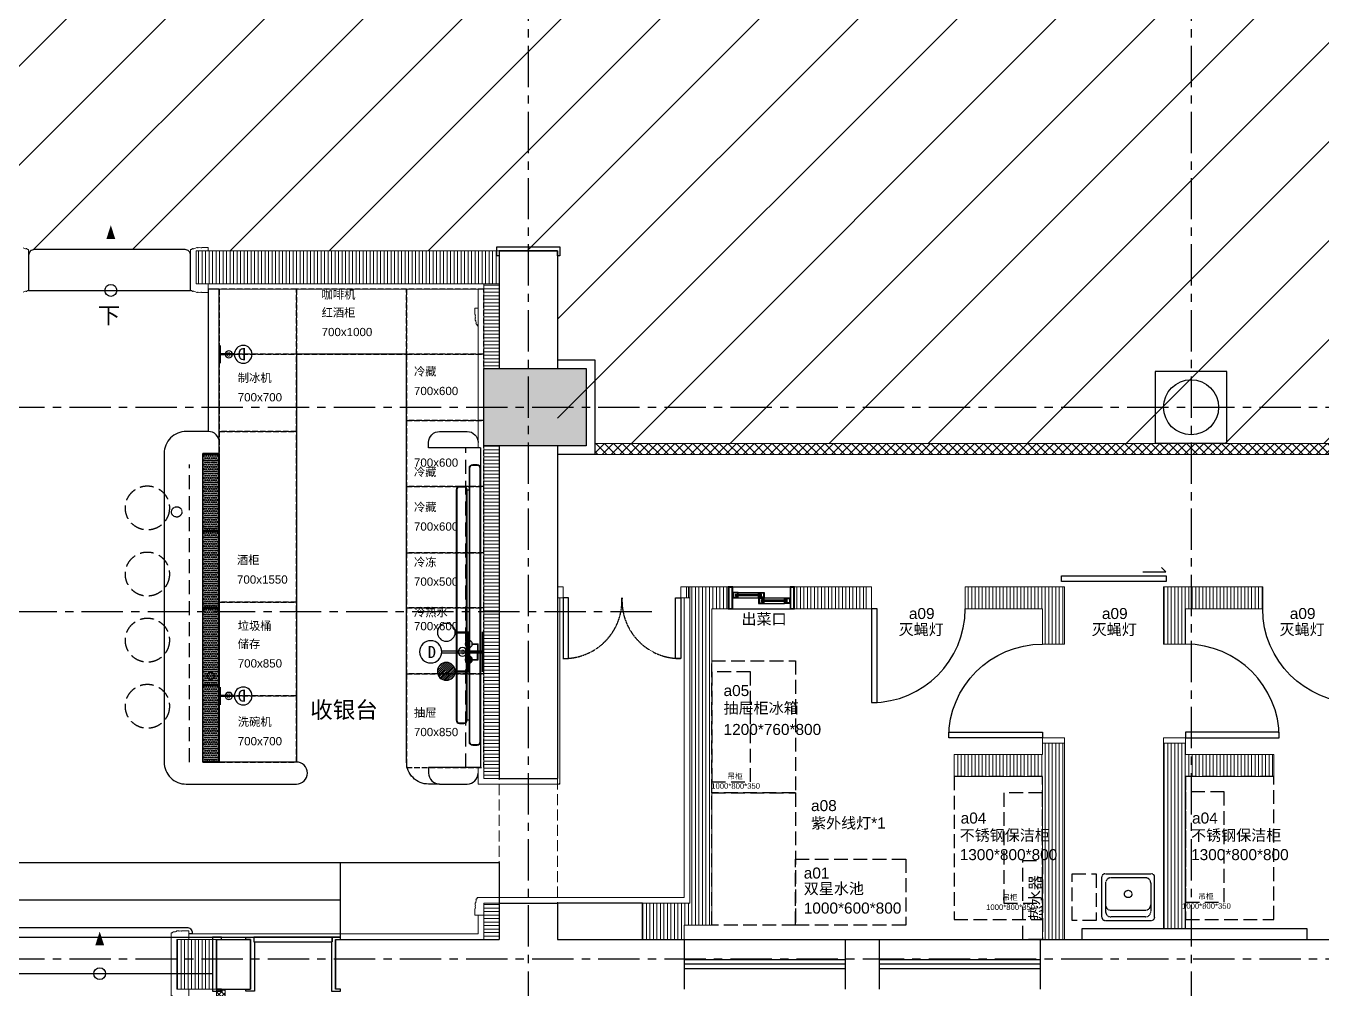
# Model space of a CAD drawing. Header units: millimetres. Extents: x -6033 to 120673, y -4970 to 90533.
# Drawn here: x 61806 to 73569, y 65940 to 74680 of the extents above; entities that cross this region are included whole.
import ezdxf
from ezdxf.enums import TextEntityAlignment as Align

# ---------------------------------------------------------------- set-up
doc = ezdxf.new("R2010")
doc.units = ezdxf.units.MM
for name, pattern in [('I-AR$0$CENTER', [2, 1.25, -0.25, 0.25, -0.25]), ('I-PLAN$0$ACAD_ISO02W100', [15, 12, -3]), ('I-PLAN$0$CENTER', [2, 1.25, -0.25, 0.25, -0.25]), ('I-PLAN$0$DASH', [0.35, 0.25, -0.1]), ('I-PLAN$0$DASHED', [19.05, 12.7, -6.35]), ('I-PLAN$0$HIDDEN2', [0.1875, 0.125, -0.0625]), ('I-PLAN$0$I-PLAN$0$DASH', [0.35, 0.25, -0.1])]:
    doc.linetypes.add(name, pattern=pattern)
for name, color, linetype in [('0 @ 30', 7, 'Continuous'), ('0 @ 75', 7, 'Continuous'), ('I-AR$0$1-窗', 2, 'Continuous'), ('I-AR$0$A-LOL061W1', 252, 'Continuous'), ('I-AR$0$D-BASE-INTWALL', 1, 'Continuous'), ('I-AR$0$D-BASE-WALL', 4, 'Continuous'), ('I-AR$0$I-stairs', 2, 'Continuous'), ('I-AR$0$I—平面—装饰面层线', 4, 'Continuous'), ('I-AR$0$I—平面—装饰面层线a', 4, 'Continuous'), ('I-PLAN$0$0-建-楼梯', 1, 'Continuous'), ('I-PLAN$0$A-stairs', 2, 'Continuous'), ('I-PLAN$0$FURN', 1, 'Continuous'), ('I-PLAN$0$I-GRID', 252, 'I-PLAN$0$CENTER'), ('I-PLAN$0$I-PL-DOOR', 2, 'Continuous'), ('I-PLAN$0$I-PL-FURN', 1, 'I-PLAN$0$DASH'), ('I-PLAN$0$I-PL-IDS-MILL', 40, 'Continuous'), ('I-PLAN$0$I-PL-LIGHT', 1, 'I-PLAN$0$HIDDEN2'), ('I-PLAN$0$I-PLAN$0$I-PL-FURN', 1, 'I-PLAN$0$I-PLAN$0$DASH'), ('I-PLAN$0$ID-TEXT-HEADING-3', 3, 'Continuous'), ('I-PLAN$0$I—平面—门', 1, 'Continuous'), ('I-PLAN$0$L-ELEV-MARK', 253, 'Continuous'), ('JEM-给排水点', 1, 'Continuous')]:
    doc.layers.add(name, color=color, linetype=linetype)
for name, color, linetype, lineweight in [('I-AR$0$GZET_COL_GRID_1-200_轴线', 8, 'I-AR$0$CENTER', 25), ('I-AR$0$I-SCOPE', 252, 'Continuous', 35), ('I-PLAN$0$_ACM-A-WALL-HACH', 251, 'Continuous', 9), ('I-PLAN$0$I-PL-WALL-FHINISH', 73, 'Continuous', 13), ('I-PLAN$0$I-WALL', 6, 'Continuous', 13)]:
    doc.layers.add(name, color=color, linetype=linetype, lineweight=lineweight)
doc.styles.add('I-PLAN$0$Arial', font='ARIALUNI.ttf')
doc.styles.add('I-PLAN$0$I-PLAN$0$Arial', font='ARIALUNI.ttf')
doc.styles.add('深化在线', font='SimSun.ttf')

# ---------------------------------------------------------------- blocks, each defined once
blk = doc.blocks.new('I-AR$0$chuanghu1')
for p, q in [((0, 3230), (450, 3230)), ((0, 1770), (450, 1770)), ((0, 1460), (450, 1460)), ((0, 0), (450, 0))]:
    blk.add_line(p, q)
at = {"layer": 'I-AR$0$1-窗'}
for p, q in [((185, 3230), (185, 1770)), ((225, 3230), (225, 1770)), ((265, 3230), (265, 1770)), ((185, 1460), (185, 0)), ((225, 1460), (225, 0)), ((265, 1460), (265, 0))]:
    blk.add_line(p, q, dxfattribs=at)
blk = doc.blocks.new('I-AR$0$海龙_1211170131')
at = {"layer": 'I-AR$0$GZET_COL_GRID_1-200_轴线', "ltscale": 300}
for p, q in [((66140, 86275), (66140, 59995)), ((72155, 86275), (72155, 63715)), ((-2225, 70995), (116415, 70995)), ((-2225, 65990), (116415, 65990))]:
    blk.add_line(p, q, dxfattribs=at)
blk = doc.blocks.new('*U523')
for points in [[(-1125, 470), (-1170, 470), (-1170, 490), (-1095, 490), (-1095, 450), (-1090, 450), (-1090, 0), (-1170, 0), (-1170, 20), (-1125, 20), (-1125, 470)], [(-355, 470), (-310, 470), (-310, 490), (-385, 490), (-385, 450), (-390, 450), (-390, 0), (-310, 0), (-310, 20), (-355, 20), (-355, 470)]]:
    blk.add_lwpolyline(points)
at = {"color": 1}
blk.add_lwpolyline([(-1095, 450), (-385, 450), (-385, 490), (-1095, 490)], close=True, dxfattribs=at)
blk = doc.blocks.new('I-AR')
at = {"layer": 'I-AR$0$A-LOL061W1'}
blk.add_hatch(color=256, dxfattribs=at).paths.add_polyline_path([(66630, 70870), (66890, 70870), (66890, 71570), (66630, 71570), (66100, 71570), (65960, 71570), (65960, 70870), (66100, 70870)])
at = {"layer": 'I-AR$0$I-SCOPE'}
h = blk.add_hatch(dxfattribs=at)
h.set_pattern_fill('ANSI31', color=256, scale=200)
h.paths.add_polyline_path([(63300, 72640), (66630, 72640), (66630, 70889), (90600, 70890), (90600, 66390), (96650, 66390), (96650, 24876), (18340, 24876), (18340, 66390), (48090, 66390), (48090, 72640), (51400, 72640), (51400, 72650), (52870, 72650), (52870, 72640), (55240, 72640), (55240, 72790), (59460, 72790), (59460, 72640), (61830, 72640), (61830, 72650), (63300, 72650)], flags=16)
h.paths.add_polyline_path([(7330, 0), (7330, -1770), (11180, -1770), (11180, 0), (18450, 0), (18450, 2900), (27550, 2900), (27550, 18090), (37037, 18090), (37037, 17350), (96200, 17350), (96200, 18120), (114640, 18120), (114640, 84500), (0, 84500), (0, 0)])
at = {"layer": 'I-AR$0$D-BASE-INTWALL'}
blk.add_lwpolyline([(66630, 71650), (66970, 71650), (66970, 70790), (66630, 70790)], dxfattribs=at)
blk.add_lwpolyline([(72055, 70895), (72705, 70895), (72705, 71545), (72055, 71545)], close=True, dxfattribs=at)
at = {"layer": 'I-AR$0$D-BASE-WALL'}
for p, q in [((66100, 72640), (66100, 71570)), ((66100, 72640), (66630, 72640)), ((66630, 72640), (66630, 71570)), ((66100, 71570), (66630, 71570)), ((66100, 70870), (66100, 67850)), ((66630, 70870), (66100, 70870)), ((66630, 70870), (66630, 67850)), ((66100, 67850), (66630, 67850)), ((66100, 66720), (66630, 66720)), ((66100, 66720), (66100, 66390)), ((67400, 66720), (66630, 66720)), ((66630, 66720), (66630, 66390)), ((67400, 66390), (67400, 66720)), ((63535, 66390), (63845, 66390)), ((63535, 66390), (63535, 65940)), ((63845, 66390), (63845, 65940)), ((64615, 66390), (66100, 66390)), ((64615, 66390), (64615, 65940)), ((66630, 66390), (96120, 66390)), ((63535, 65940), (63845, 65940))]:
    blk.add_line(p, q, dxfattribs=at)
for points in [[(66100, 70870), (65960, 70870), (65960, 71570), (66100, 71570)], [(66630, 71570), (66890, 71570), (66890, 70870), (66630, 70870)], [(71390, 66390), (71390, 66490), (73430, 66490), (73430, 66390)]]:
    blk.add_lwpolyline(points, dxfattribs=at)
blk.add_circle((72380, 71220), 250, dxfattribs=at)
at = {"layer": 'I-AR$0$I-stairs'}
for p, q in [((48630, 67090), (66100, 67090)), ((64660, 66390), (64660, 67090)), ((61525, 66750), (64660, 66750)), ((61525, 66410), (64660, 66410)), ((61642, 66080), (63500, 66080))]:
    blk.add_line(p, q, dxfattribs=at)
blk.add_lwpolyline([(66100, 67090), (66100, 66720)], dxfattribs=at)
at = {"layer": 'I-AR$0$I—平面—装饰面层线'}
blk.add_lwpolyline([(63535, 66390), (63580, 66390), (63580, 66410), (63500, 66410), (63500, 65920), (63580, 65920), (63580, 65940), (63535, 65940), (63535, 66390)], dxfattribs=at)
at = {"layer": 'I-AR$0$I—平面—装饰面层线a'}
blk.add_lwpolyline([(66100, 72640), (66100, 72595), (66080, 72595), (66080, 72675), (66650, 72675), (66650, 72595), (66630, 72595), (66630, 72640), (66100, 72640)], dxfattribs=at)
at = {"layer": 'I-AR$0$D-BASE-WALL', "rotation": 270}
blk.add_blockref('I-AR$0$chuanghu1', (67780, 66390), dxfattribs=at)
at = {"layer": 'I-AR$0$GZET_COL_GRID_1-200_轴线'}
blk.add_blockref('I-AR$0$海龙_1211170131', (225, 225), dxfattribs=at)
at = {"layer": 'I-AR$0$I—平面—装饰面层线a'}
blk.add_blockref('*U523', (64970, 65920), dxfattribs=at)
blk = doc.blocks.new('*U705')
at = {"layer": 'I-PLAN$0$I-PL-WALL-FHINISH'}
for points in [[(0, 50), (0, -30), (57, -30, -0.37825), (62, -27, 0.623496), (67, -25, 0.284819), (90, -25, 0.636149), (98, -27, 0.282378), (110, -27, -0.186128), (138, -18, 0.824383), (144, -17), (146, -17, -0.262247), (150, -14), (150, -10), (160, -10), (160, 560), (150, 560), (150, 564, -0.262247), (146, 567), (144, 567, 0.824383), (138, 568, -0.186128), (110, 577, 0.282378), (98, 577, 0.636149), (90, 575, 0.284819), (67, 575, 0.623496), (62, 577, -0.37825), (57, 580), (0, 580), (0, 500)], [(1790, 50), (1790, -30), (1732, -30, 0.37825), (1728, -27, -0.623496), (1723, -25, -0.284819), (1699, -25, -0.636149), (1692, -27, -0.282378), (1680, -27, 0.186128), (1651, -18, -0.824383), (1645, -17), (1643, -17, 0.262247), (1640, -14), (1640, -10), (1630, -10), (1630, 560), (1640, 560), (1640, 564, 0.262247), (1643, 567), (1645, 567, -0.824383), (1651, 568, 0.186128), (1680, 577, -0.282378), (1692, 577, -0.636149), (1699, 575, -0.284819), (1723, 575, -0.623496), (1728, 577, 0.37825), (1732, 580), (1790, 580), (1790, 500)]]:
    blk.add_lwpolyline(points, format="xyb", dxfattribs=at)
blk = doc.blocks.new('I-PLAN$0$A$C3849a8ba')
at = {"layer": 'I-PLAN$0$I-PL-WALL-FHINISH'}
blk.add_lwpolyline([(0, -200), (50, -200), (50, 0), (0, 0)], close=True, dxfattribs=at)
at = {"layer": 'I-PLAN$0$I—平面—门'}
blk.add_lwpolyline([(50, -1050), (100, -1050), (100, -200), (50, -200)], close=True, dxfattribs=at)
at = {"layer": 'I-PLAN$0$L-ELEV-MARK'}
blk.add_arc((50, -200), 850, 270, 0, dxfattribs=at)
blk = doc.blocks.new('I-PLAN$0$K_68')
at = {"color": 8}
for centre in [(-10, -5), (-10, -25), (-10, -45), (-10, -65), (-10, -85), (-10, -105), (10, -15), (10, -35), (10, -55), (10, -75), (10, -95), (10, -115), (-10, -125)]:
    blk.add_circle(centre, 5, dxfattribs=at)
blk = doc.blocks.new('I-PLAN$0$K_69')
for p in [(-320, 0), (-280, 0), (-240, 0), (-200, 0), (-160, 0), (-120, 0), (-80, 0), (-40, 0), (0, 0), (40, 0), (80, 0), (120, 0), (160, 0), (200, 0), (240, 0), (280, 0), (320, 0)]:
    blk.add_blockref('I-PLAN$0$K_68', p)
blk = doc.blocks.new('I-PLAN$0$dadasdada')
for p, q in [((1764414, -122782), (1764834, -122782)), ((1764384, -123174), (1764384, -122812)), ((1764419, -122865), (1764419, -123124)), ((1764781, -122817), (1764467, -122817)), ((1764829, -122865), (1764829, -123124)), ((1764864, -123174), (1764864, -122812)), ((1764467, -123111), (1764781, -123111)), ((1764414, -123204), (1764834, -123204)), ((1764781, -123171), (1764467, -123171))]:
    blk.add_line(p, q)
blk.add_circle((1764624, -122964), 33.5)
for centre, radius, start, end in [((1764414, -122811), 29.6, 89.3986, 180.5986), ((1764835, -122811), 29.6, 359.3986, 90.5986), ((1764467, -122865), 47.9, 90.1986, 179.7986), ((1764781, -122865), 47.9, 0.1986, 89.7986), ((1764467, -123063), 47.9, 180.1986, 269.7986), ((1764467, -123124), 47.9, 180.1986, 269.7986), ((1764781, -123063), 47.9, 270.1986, 359.7986), ((1764781, -123124), 47.9, 270.1986, 359.7986), ((1764414, -123174), 29.6, 179.3986, 270.5986), ((1764835, -123174), 29.6, 269.3986, 0.5986)]:
    blk.add_arc(centre, radius, start, end)
blk = doc.blocks.new('I-PLAN$0$K_0106232141')
at = {"layer": 'I-PLAN$0$I-PL-FURN', "linetype": 'ByBlock', "ltscale": 62}
h = blk.add_hatch(dxfattribs=at)
h.set_pattern_fill('玻璃截面', color=8, scale=10)
h.set_pattern_definition([(135.545657, (-1830, -77.47619), (-539.999994128, 530.00000522), [7.07139, -1477.92019]), (45, (-1840, -77.476), (20, 10), [7.00372, -21.28055]), (135.545657, (-1840, -77.47619), (-539.999994128, 530.00000522), [7.07139, -1477.92019]), (45, (-1850, -77.476), (20, 10), [7.00372, -21.28055])])
h.paths.add_polyline_path([(-224, -80), (-11, -80), (-10, -79), (-10, -71), (-11, -70), (-224, -70), (-225, -71), (-225, -79)])
h = blk.add_hatch(dxfattribs=at)
h.set_pattern_fill('玻璃截面', color=8, scale=10)
h.set_pattern_definition([(135.545657, (-1595, -127.47619), (-539.999994128, 530.00000522), [7.07139, -1477.92019]), (45, (-1605, -127.476), (20, 10), [7.00372, -21.28055]), (135.545657, (-1605, -127.47619), (-539.999994128, 530.00000522), [7.07139, -1477.92019]), (45, (-1615, -127.476), (20, 10), [7.00372, -21.28055])])
h.paths.add_polyline_path([(11, -130), (224, -130), (225, -129), (225, -121), (224, -120), (11, -120), (10, -121), (10, -129)])
at = {"layer": 'I-PLAN$0$I-PL-FURN', "color": 8, "linetype": 'ByBlock', "ltscale": 62}
for p, q in [((-260, 0), (260, 0)), ((-225, -80), (-230, -70)), ((-230, -80), (-225, -70)), ((-225, -71), (-10, -71)), ((-225, -79), (-10, -79)), ((-210, -50), (-25, -50)), ((-210, -100), (-25, -100)), ((-5, -80), (-10, -70)), ((-10, -80), (-5, -70)), ((25, -100), (210, -100)), ((-260, -200), (260, -200)), ((10, -130), (5, -120)), ((5, -130), (10, -120)), ((10, -121), (225, -121)), ((10, -129), (225, -129)), ((25, -150), (210, -150)), ((230, -130), (225, -120)), ((225, -130), (230, -120))]:
    blk.add_line(p, q, dxfattribs=at)
for points in [[(-300, -200), (-260, -200), (-260, 0), (-300, 0)], [(-295, -195), (-265, -195), (-265, -5), (-295, -5)], [(-260, -100), (-210, -100), (-210, -80), (-230, -80), (-230, -70), (-210, -70), (-210, -50), (-260, -50)], [(-255, -95), (-215, -95), (-215, -85), (-235, -85), (-235, -65), (-215, -65), (-215, -55), (-255, -55)], [(-230, -80), (-225, -80), (-225, -70), (-230, -70)], [(-224, -80), (-11, -80), (-10, -79), (-10, -71), (-11, -70), (-224, -70), (-225, -71), (-225, -79)], [(25, -100), (-25, -100), (-25, -80), (-5, -80), (-5, -70), (-25, -70), (-25, -50), (25, -50)], [(-25, -150), (25, -150), (25, -130), (5, -130), (5, -120), (25, -120), (25, -100), (-25, -100)], [(20, -95), (-20, -95), (-20, -85), (0, -85), (0, -65), (-20, -65), (-20, -55), (20, -55)], [(-20, -145), (20, -145), (20, -135), (0, -135), (0, -115), (20, -115), (20, -105), (-20, -105)], [(-5, -80), (-10, -80), (-10, -70), (-5, -70)], [(260, -150), (210, -150), (210, -130), (230, -130), (230, -120), (210, -120), (210, -100), (260, -100)], [(255, -145), (215, -145), (215, -135), (235, -135), (235, -115), (215, -115), (215, -105), (255, -105)], [(260, -200), (300, -200), (300, 0), (260, 0)], [(265, -195), (295, -195), (295, -5), (265, -5)], [(5, -130), (10, -130), (10, -120), (5, -120)], [(11, -130), (224, -130), (225, -129), (225, -121), (224, -120), (11, -120), (10, -121), (10, -129)], [(230, -130), (225, -130), (225, -120), (230, -120)]]:
    blk.add_lwpolyline(points, close=True, dxfattribs=at)
blk = doc.blocks.new('I-PLAN')
at = {"layer": 'I-PLAN$0$_ACM-A-WALL-HACH'}
h = blk.add_hatch(dxfattribs=at)
h.set_pattern_fill('ANSI31', color=256, scale=10, angle=45)
h.paths.add_polyline_path([(66100, 72340), (63350, 72340), (63350, 72640), (66100, 72640)])
h = blk.add_hatch(dxfattribs=at)
h.set_pattern_fill('ANSI31', color=256, scale=10, angle=135)
h.paths.add_polyline_path([(65960, 71570), (66100, 71570), (66100, 72340), (65960, 72340)])
h = blk.add_hatch(dxfattribs=at)
h.set_pattern_fill('ANSI31', color=256, scale=10, angle=135)
h.paths.add_polyline_path([(65960, 70870), (66100, 70870), (66100, 67850), (65960, 67850)])
h = blk.add_hatch(dxfattribs=at)
h.set_pattern_fill('多孔材料', color=256, scale=20, pattern_type=2)
h.set_pattern_definition([(45, (136296.48, -6509.47), (-40.00004, 40.00004), []), (135, (136296.48, -6509.47), (-40.00004, -40.00004), [])])
h.paths.add_polyline_path([(85280, 70890), (85280, 70790), (66970, 70790), (66970, 70890)])
h = blk.add_hatch(dxfattribs=at)
h.set_pattern_fill('ANSI31', color=256, scale=10, angle=45)
h.paths.add_polyline_path([(88260, 70790), (88260, 70890), (88030, 70890), (88030, 70790), (88230, 70790)], flags=17)
h.paths.add_polyline_path([(79672, 69390), (78155, 69390), (78155, 68990), (77955, 68990), (77955, 69590), (79672, 69590)], flags=17)
h.paths.add_polyline_path([(80272, 69390), (80272, 69590), (80780, 69590), (80780, 68990), (80580, 68990), (80580, 69390)], flags=17)
h.paths.add_polyline_path([(74580, 69590), (73930, 69590), (73930, 69390), (74580, 69390)])
h.paths.add_polyline_path([(68780, 69590), (69430, 69590), (69430, 69390), (68780, 69390)])
h.paths.add_polyline_path([(87280, 66490), (87480, 66490), (87480, 66390), (87280, 66390)])
h.paths.add_polyline_path([(82180, 68990), (82180, 69390), (84230, 69390), (84230, 66490), (84430, 66490), (84430, 69390), (85280, 69390), (85280, 69590), (81980, 69590), (81980, 68990)])
h.paths.add_polyline_path([(87480, 67390), (87480, 69390), (88280, 69390), (88280, 69590), (88080, 69590), (86480, 69590), (86480, 69390), (87280, 69390), (87280, 67390)], flags=17)
h.paths.add_polyline_path([(72130, 68170), (72130, 66490), (72330, 66490), (72330, 67870), (73130, 67870), (73130, 68070), (72330, 68070), (72330, 68170)])
h.paths.add_polyline_path([(71230, 68170), (71230, 66390), (71030, 66390), (71030, 67870), (70230, 67870), (70230, 68070), (71030, 68070), (71030, 68170)])
h.paths.add_polyline_path([(72130, 69070), (72330, 69070), (72330, 69390), (73030, 69390), (73030, 69590), (72130, 69590)])
h.paths.add_polyline_path([(71230, 69070), (71030, 69070), (71030, 69390), (70330, 69390), (70330, 69590), (71230, 69590)])
h.paths.add_polyline_path([(67800, 69490), (67830, 69490), (67830, 69590), (67800, 69590)], flags=17)
h.paths.add_polyline_path([(76755, 69590), (75180, 69590), (75180, 69390), (75330, 69390), (75330, 66390), (75530, 66390), (75530, 69390), (76555, 69390), (76555, 68990), (76755, 68990)])
h.paths.add_polyline_path([(68180, 69590), (68180, 69390), (68030, 69390), (68030, 66520), (67780, 66520), (67780, 66390), (67400, 66390), (67400, 66720), (67830, 66720), (67830, 69590)])
edge = h.paths.add_edge_path()
edge.add_line((89860, 70890), (88860, 70890))
edge.add_line((75530, 66520), (84230, 66520))
edge.add_line((75530, 66720), (84230, 66720))
h = blk.add_hatch(dxfattribs=at)
h.set_pattern_fill('ANSI31', color=256, scale=10, angle=135)
h.set_pattern_definition([(180, (0, -1460), (-4e-15, -31.75), [])])
h.paths.add_polyline_path([(65960, 66720), (66100, 66720), (66100, 66390), (65960, 66390)])
h = blk.add_hatch(dxfattribs=at)
h.set_pattern_fill('ANSI31', color=256, scale=10, angle=45)
h.paths.add_polyline_path([(63535, 66390), (63175, 66390), (63175, 65940), (63535, 65940)])
h = blk.add_hatch(dxfattribs=at)
h.set_pattern_fill('ANSI37', color=256, scale=10)
h.paths.add_polyline_path([(63615, 63340), (63535, 63340), (63535, 65940), (63615, 65940)])
at = {"layer": 'I-PLAN$0$0-建-楼梯'}
for points in [[(62576, 72280, 0, 0, 0), (62576, 72872, 0, 80, 0), (62576, 72747, 0, 0, 0)], [(62475, 66080, 0, 0, 0), (62475, 66462, 0, 80, 0), (62475, 66337, 0, 0, 0)]]:
    blk.add_lwpolyline(points, format="xyseb", dxfattribs=at)
at = {"layer": 'I-PLAN$0$A-stairs'}
for points in [[(63300, 72280), (63300, 72600, 0.414214), (63250, 72650), (61880, 72650, 0.414214), (61830, 72600), (61830, 72280)], [(61496, 66440), (61466, 66440), (61466, 66450, -0.414214), (61516, 66500), (63265, 66500, -0.414214), (63315, 66450), (63315, 66440), (63285, 66440)]]:
    blk.add_lwpolyline(points, format="xyb", dxfattribs=at)
for points in [[(61830, 72280), (63300, 72280)], [(61656, 66080), (63125, 66080)]]:
    blk.add_lwpolyline(points, dxfattribs=at)
at = {"layer": 'I-PLAN$0$I-GRID', "ltscale": 300}
blk.add_lwpolyline([(47311, 69365), (67519, 69365)], dxfattribs=at)
at = {"layer": 'I-PLAN$0$I-PL-DOOR'}
blk.add_lwpolyline([(71942, 69725), (72151, 69725), (72111, 69765)], dxfattribs=at)
blk.add_lwpolyline([(71205, 69690), (72155, 69690), (72155, 69640), (71205, 69640)], close=True, dxfattribs=at)
at = {"layer": 'I-PLAN$0$I-PL-FURN', "ltscale": 500}
for points in [[(68030, 67720), (68030, 68920), (68790, 68920), (68790, 67720)], [(68030, 67820), (68380, 67820), (68380, 68820), (68030, 68820)], [(71030, 67870), (70230, 67870), (70230, 66570), (71030, 66570)], [(73130, 67870), (72330, 67870), (72330, 66570), (73130, 66570)], [(68030, 66520), (68030, 67720), (68790, 67720), (68790, 66520)], [(70680, 66720), (71030, 66720), (71030, 67720), (70680, 67720)], [(72330, 66730), (72680, 66730), (72680, 67730), (72330, 67730)], [(69790, 67120), (69790, 66520), (68790, 66520), (68790, 67120)], [(71300, 66985), (71520, 66985), (71520, 66563), (71300, 66563)]]:
    blk.add_lwpolyline(points, close=True, dxfattribs=at)
for centre in [(62908, 70306), (62908, 69706), (62908, 69106), (62908, 68506)]:
    blk.add_circle(centre, 200, dxfattribs=at)
at = {"layer": 'I-PLAN$0$I-PL-IDS-MILL'}
for points in [[(63560, 70900), (63560, 72290), (63460, 72290), (63460, 71000)], [(65930, 70850), (65930, 67950)]]:
    blk.add_lwpolyline(points, dxfattribs=at)
at = {"layer": 'I-PLAN$0$I-PL-IDS-MILL', "color": 8, "linetype": 'I-PLAN$0$DASH', "ltscale": 200}
for points in [[(63560, 71700), (64260, 71700), (64260, 72290), (63560, 72290)], [(64260, 71700), (65260, 71700), (65260, 72290), (64260, 72290)], [(65260, 71700), (65960, 71700), (65960, 72290), (65260, 72290)], [(63560, 71000), (64260, 71000), (64260, 71700), (63560, 71700)], [(65260, 71100), (65960, 71100), (65960, 71700), (65260, 71700)], [(65260, 70500), (65960, 70500), (65960, 71100), (65260, 71100)], [(63560, 69450), (64260, 69450), (64260, 71000), (63560, 71000)], [(65260, 69900), (65960, 69900), (65960, 70500), (65260, 70500)], [(65260, 69400), (65960, 69400), (65960, 69900), (65260, 69900)], [(63560, 68600), (64260, 68600), (64260, 69450), (63560, 69450)], [(65260, 68800), (65960, 68800), (65960, 69400), (65260, 69400)], [(65960, 67950), (65960, 68800), (65260, 68800), (65260, 67950)], [(63560, 68000), (64260, 68000), (64260, 68600), (63560, 68600)]]:
    blk.add_lwpolyline(points, close=True, dxfattribs=at)
at = {"layer": 'I-PLAN$0$I-PL-IDS-MILL'}
for points in [[(65560, 67800), (65460, 67800, -0.414214), (65260, 68000), (65260, 71700), (64260, 71700), (64260, 68000), (63410, 68000), (63410, 70800), (63560, 70800), (63560, 70900, 0.414214), (63460, 71000), (63260, 71000, 0.414214), (63060, 70800), (63060, 68000, 0.414214), (63260, 67800), (63560, 67800), (64260, 67800, 1), (64260, 68000)], [(65930, 70850), (65460, 70850), (65460, 70900, -0.414214), (65560, 71000), (65810, 71000, -0.414213), (65910, 70900)], [(65930, 67950), (65930, 67950), (65460, 67950), (65460, 67900, 0.414214), (65560, 67800), (65810, 67800, 0.414213), (65910, 67900)]]:
    blk.add_lwpolyline(points, format="xyb", dxfattribs=at)
for points in [[(63555, 68000), (63555, 70800), (63410, 70800), (63410, 68000)], [(63415, 70101), (63415, 70795), (63550, 70795), (63550, 70101)], [(63560, 70800), (63560, 68000), (63555, 68000), (63555, 70800)], [(65810, 68380), (65810, 70470), (65830, 70470), (65830, 68380)], [(63550, 70096), (63550, 69402), (63415, 69402), (63415, 70096)], [(63415, 68704), (63415, 69397), (63550, 69397), (63550, 68704)], [(63550, 68699), (63550, 68005), (63415, 68005), (63415, 68699)]]:
    blk.add_lwpolyline(points, close=True, dxfattribs=at)
for points in [[(65830, 68180), (65830, 70670, -0.414214), (65860, 70700), (65900, 70700, -0.414214), (65930, 70670), (65930, 68180, -0.414214), (65900, 68150), (65860, 68150, -0.414214)], [(65835, 68180), (65835, 70670, -0.414214), (65860, 70695), (65900, 70695, -0.414214), (65925, 70670), (65925, 68180, -0.414214), (65900, 68155), (65860, 68155, -0.414214)], [(65710, 70470), (65710, 68380, 0.414214), (65740, 68350), (65780, 68350, 0.414214), (65810, 68380), (65810, 70470, 0.414214), (65780, 70500), (65740, 70500, 0.414214)], [(65715, 70470), (65715, 68380, 0.414214), (65740, 68355), (65780, 68355, 0.414214), (65805, 68380), (65805, 70470, 0.414214), (65780, 70495), (65740, 70495, 0.414214)]]:
    blk.add_lwpolyline(points, format="xyb", close=True, dxfattribs=at)
at = {"layer": 'I-PLAN$0$I-PL-LIGHT', "linetype": 'I-PLAN$0$DASHED', "ltscale": 10}
for p, q in [((65799, 67950), (65799, 70850)), ((63291, 68000), (63291, 70700))]:
    blk.add_line(p, q, dxfattribs=at)
at = {"layer": 'I-PLAN$0$I-PL-LIGHT'}
blk.add_circle((63174, 70270), 47.1, dxfattribs=at)
at = {"layer": 'I-PLAN$0$I-PL-WALL-FHINISH'}
blk.add_line((65910, 72290), (63460, 72290), dxfattribs=at)
for points in [[(61780, 72263, -0.186128), (61809, 72272, 0.824383), (61815, 72273), (61817, 72273, -0.262247), (61820, 72276), (61820, 72280), (61830, 72280), (61830, 72650), (61820, 72650), (61820, 72654, -0.262247), (61817, 72657), (61815, 72657, 0.824383), (61809, 72658, -0.186128), (61780, 72667, 0.282378)], [(63460, 72340), (63460, 72260), (63403, 72260, 0.37825), (63398, 72263, -0.623496), (63393, 72265, -0.284819), (63370, 72265, -0.636149), (63362, 72263, -0.282378), (63350, 72263, 0.186128), (63322, 72272, -0.824383), (63316, 72273), (63314, 72273, 0.262247), (63310, 72276), (63310, 72280), (63300, 72280), (63300, 72650), (63310, 72650), (63310, 72654, 0.262247), (63314, 72657), (63316, 72657, -0.824383), (63322, 72658, 0.186128), (63350, 72667, -0.282378), (63362, 72667, -0.636149), (63370, 72665, -0.284819), (63393, 72665, -0.623496), (63398, 72667, 0.37825), (63403, 72670), (63460, 72670), (63460, 72640)], [(65910, 72120), (65880, 72120), (65880, 72063, -0.37825), (65883, 72058, 0.623496), (65885, 72053, 0.284819), (65885, 72030, 0.636149), (65883, 72022, 0.282378), (65883, 72010, -0.186128), (65892, 71982, 0.824383), (65893, 71976), (65893, 71974, -0.262247), (65896, 71970), (65900, 71970), (65900, 71960), (65910, 71960)], [(67780, 69490), (67780, 66770), (65900, 66770), (65900, 66760), (65896, 66760, -0.262247), (65893, 66756), (65893, 66754, 0.824383), (65892, 66748, -0.186128), (65883, 66720, 0.282378), (65883, 66708, 0.636149), (65885, 66700, 0.284819), (65885, 66677, 0.623496), (65883, 66672, -0.37825), (65880, 66667), (65880, 66610), (65960, 66610)]]:
    blk.add_lwpolyline(points, format="xyb", dxfattribs=at)
for points in [[(65910, 72290), (65910, 70850), (65930, 70850), (65930, 67950), (65910, 67950), (65910, 67800)], [(67800, 69590), (67830, 69590)], [(66650, 69490), (66650, 67800), (65910, 67800)], [(63285, 66440), (65910, 66440), (65910, 66610)]]:
    blk.add_lwpolyline(points, dxfattribs=at)
for points in [[(66630, 69590), (66680, 69590), (66680, 69490), (66630, 69490)], [(67800, 69590), (67750, 69590), (67750, 69490), (67800, 69490)], [(66645, 67800), (66650, 67800), (66650, 67805), (66645, 67805)]]:
    blk.add_lwpolyline(points, close=True, dxfattribs=at)
at = {"layer": 'I-PLAN$0$I-PLAN$0$I-PL-FURN', "ltscale": 500}
blk.add_lwpolyline([(70852, 67108), (71030, 67108), (71030, 66390), (70852, 66390)], close=True, dxfattribs=at)
at = {"layer": 'I-PLAN$0$I-WALL'}
for points in [[(66100, 72340), (63350, 72340), (63350, 72640), (66100, 72640)], [(65960, 71570), (66100, 71570), (66100, 72340), (65960, 72340)], [(65960, 70870), (66100, 70870), (66100, 67850), (65960, 67850)], [(67800, 69490), (67830, 69490), (67830, 69590), (67800, 69590)], [(68780, 69590), (69430, 69590), (69430, 69390), (68780, 69390)], [(65960, 66720), (66100, 66720), (66100, 66390), (65960, 66390)], [(63535, 66390), (63175, 66390), (63175, 65940), (63535, 65940)], [(63615, 63340), (63535, 63340), (63535, 65940), (63615, 65940)]]:
    blk.add_lwpolyline(points, close=True, dxfattribs=at)
for points in [[(85280, 70890), (85280, 70790), (66970, 70790), (66970, 70890), (85280, 70890)], [(67780, 66520), (67780, 66390), (67400, 66390), (67400, 66720), (67830, 66720), (67830, 69590), (68180, 69590)], [(68180, 69590), (68180, 69390)], [(71230, 69070), (71030, 69070), (71030, 69390), (70330, 69390), (70330, 69590), (71230, 69590), (71230, 69070)], [(72130, 69070), (72330, 69070), (72330, 69390), (73030, 69390), (73030, 69590), (72130, 69590), (72130, 69070)], [(68180, 69390), (68030, 69390), (68030, 66520), (67780, 66520)], [(71230, 68170), (71230, 66390), (71030, 66390), (71030, 67870), (70230, 67870), (70230, 68070), (71030, 68070), (71030, 68170), (71230, 68170)], [(72130, 68170), (72130, 66490), (72330, 66490), (72330, 67870), (73130, 67870), (73130, 68070), (72330, 68070), (72330, 68170), (72130, 68170)]]:
    blk.add_lwpolyline(points, dxfattribs=at)
at = {"layer": 'I-PLAN$0$I-WALL', "color": 8, "linetype": 'I-PLAN$0$DASH', "ltscale": 400}
blk.add_lwpolyline([(66100, 67850), (66630, 67850), (66630, 66720), (66100, 66720)], close=True, dxfattribs=at)
at = {"layer": 'I-PLAN$0$I—平面—门'}
for points in [[(66680, 68940), (66730, 68940), (66730, 69490), (66680, 69490)], [(67750, 68940), (67700, 68940), (67700, 69490), (67750, 69490)]]:
    blk.add_lwpolyline(points, close=True, dxfattribs=at)
at = {"layer": 'I-PLAN$0$I—平面—门', "color": 252, "linetype": 'I-PLAN$0$DASH', "ltscale": 5}
for centre, start, end in [((66690, 69465), 268.8804, 2.7037), ((67740, 69465), 177.2963, 271.1196)]:
    blk.add_arc(centre, 525, start, end, dxfattribs=at)
at = {"layer": 'I-PLAN$0$L-ELEV-MARK'}
for centre in [(62576, 72280), (62475, 66080)]:
    blk.add_circle(centre, 53.9, dxfattribs=at)
blk.add_blockref('I-PLAN$0$A$C3849a8ba', (69430, 69590))
at = {"xscale": -1}
blk.add_blockref('I-PLAN$0$A$C3849a8ba', (73930, 69590), dxfattribs=at)
at = {"xscale": -1, "rotation": 270}
blk.add_blockref('I-PLAN$0$A$C3849a8ba', (71230, 68170), dxfattribs=at)
at = {"rotation": 90}
blk.add_blockref('I-PLAN$0$A$C3849a8ba', (72130, 68170), dxfattribs=at)
at = {"layer": 'I-PLAN$0$I-PL-FURN', "linetype": 'ByBlock'}
blk.add_blockref('I-PLAN$0$K_0106232141', (68480, 69590), dxfattribs=at)
at = {"layer": 'I-PLAN$0$I-PL-FURN', "ltscale": 500}
blk.add_blockref('I-PLAN$0$dadasdada', (-1692815, 189767), dxfattribs=at)
at = {"layer": 'I-PLAN$0$I-PL-IDS-MILL', "rotation": 270}
for p in [(63547, 70448), (63547, 69749), (63547, 69051), (63547, 68352)]:
    blk.add_blockref('I-PLAN$0$K_69', p, dxfattribs=at)
at = {"layer": 'I-PLAN$0$I-PL-WALL-FHINISH', "xscale": -1}
blk.add_blockref('*U705', (63285, 65890), dxfattribs=at)
at = {"layer": 'I-PLAN$0$FURN', "linetype": 'I-PLAN$0$ACAD_ISO02W100', "char_height": 75, "attachment_point": 1, "style": 'I-PLAN$0$Arial'}
for s, insert in [('{\\fArial Unicode MS|b0|i0|c134|p34;咖啡机}', (64489, 72279)), ('{\\fArial Unicode MS|b0|i0|c134|p34;红酒柜}', (64489, 72116)), ('{\\fArial Unicode MS|b0|i0|c134|p34;700x1000}', (64489, 71940)), ('{\\fArial Unicode MS|b0|i0|c134|p34;制冰机}', (63728, 71524)), ('{\\fArial Unicode MS|b0|i0|c134|p34;冷藏}', (65327, 71582)), ('{\\fArial Unicode MS|b0|i0|c134|p34;700x600}', (65327, 71405)), ('{\\fArial Unicode MS|b0|i0|c134|p34;700x700}', (63728, 71348)), ('{\\fArial Unicode MS|b0|i0|c134|p34;700x600}', (65327, 70755)), ('{\\fArial Unicode MS|b0|i0|c134|p34;冷藏}', (65327, 70670)), ('{\\fArial Unicode MS|b0|i0|c134|p34;冷藏}', (65327, 70351)), ('{\\fArial Unicode MS|b0|i0|c134|p34;700x600}', (65327, 70175)), ('{\\fArial Unicode MS|b0|i0|c134|p34;酒柜}', (63721, 69871)), ('{\\fArial Unicode MS|b0|i0|c134|p34;冷冻}', (65327, 69851)), ('{\\fArial Unicode MS|b0|i0|c134|p34;700x1550}', (63721, 69694)), ('{\\fArial Unicode MS|b0|i0|c134|p34;700x500}', (65327, 69675)), ('{\\fArial Unicode MS|b0|i0|c134|p34;冷热水}', (65327, 69396)), ('{\\fArial Unicode MS|b0|i0|c134|p34;垃圾桶}', (63728, 69273)), ('{\\fArial Unicode MS|b0|i0|c134|p34;700x600}', (65327, 69271)), ('{\\fArial Unicode MS|b0|i0|c134|p34;储存}', (63728, 69109)), ('{\\fArial Unicode MS|b0|i0|c134|p34;700x850}', (63728, 68933)), ('{\\fArial Unicode MS|b0|i0|c134|p34;抽屉}', (65327, 68486)), ('{\\fArial Unicode MS|b0|i0|c134|p34;洗碗机}', (63728, 68403)), ('{\\fArial Unicode MS|b0|i0|c134|p34;700x700}', (63728, 68227)), ('700x850', (65327, 68310))]:
    blk.add_mtext_dynamic_manual_height_columns(s, width=151170.17, gutter_width=500, heights=[110], dxfattribs=dict(at, insert=insert))
at = {"layer": 'I-PLAN$0$I-PL-FURN', "linetype": 'I-PLAN$0$ACAD_ISO02W100', "attachment_point": 1, "style": 'I-PLAN$0$Arial'}
for s, insert, char_height, width in [('{\\fArial Unicode MS|b0|i0|c134|p34;出菜口}', (68300, 69348), 100, 151170.17), ('{\\fArial Unicode MS|b0|i0|c134|p34;a09\\P}', (69819, 69398), 100, 302840.33), ('{\\fArial Unicode MS|b0|i0|c134|p34;a09\\P}', (71571, 69398), 100, 302840.33), ('{\\fArial Unicode MS|b0|i0|c134|p34;a09\\P}', (73276, 69398), 100, 302840.33), ('灭蝇灯', (69726, 69253), 100, 151170.17), ('灭蝇灯', (71478, 69253), 100, 151170.17), ('灭蝇灯', (73183, 69253), 100, 151170.17), ('a05', (68137, 68699), 100, 151170.17), ('抽屉柜冰箱', (68137, 68540), 100, 151170.17), ('1200*760*800', (68137, 68346), 100, 151170.17), ('吊柜', (68171, 67897), 50, 75585.08), ('1000*800*350', (68025, 67808), 50, 75585.08), ('a08', (68931, 67655), 100, 151170.17), ('a04', (70289, 67542), 100, 151170.17), ('a04', (72389, 67542), 100, 151170.17), ('紫外线灯*1', (68931, 67497), 100, 151170.17), ('不锈钢保洁柜', (70280, 67386), 100, 151170.17), ('不锈钢保洁柜', (72380, 67386), 100, 151170.17), ('1300*800*800', (70280, 67210), 100, 151170.17), ('1300*800*800', (72380, 67210), 100, 151170.17), ('{\\fArial Unicode MS|b0|i0|c134|p34;a01\\P}', (68865, 67043), 100, 302840.33), ('双星水池', (68865, 66902), 100, 151170.17), ('1000*600*800', (68865, 66725), 100, 151170.17), ('1000*800*350', (70520, 66708), 50, 75585.08), ('吊柜', (70666, 66797), 50, 75585.08), ('1000*800*350', (72298, 66719), 50, 75585.08), ('吊柜', (72444, 66807), 50, 75585.08)]:
    blk.add_mtext(s, dxfattribs=dict(at, insert=insert, char_height=char_height, width=width))
at = {"layer": 'I-PLAN$0$I-PLAN$0$I-PL-FURN', "ltscale": 500, "insert": (70915, 66564), "char_height": 100, "attachment_point": 1, "rotation": 90, "style": 'I-PLAN$0$I-PLAN$0$Arial'}
blk.add_mtext_dynamic_manual_height_columns('热水器', width=151170.17, gutter_width=500, heights=[110], dxfattribs=at)
at = {"layer": 'I-PLAN$0$ID-TEXT-HEADING-3', "style": 'I-PLAN$0$Arial'}
blk.add_text('下', height=150, dxfattribs=at).set_placement((62457, 71978))
at = {"layer": 'I-PLAN$0$ID-TEXT-HEADING-3', "insert": (64386, 68549), "char_height": 150, "attachment_point": 1, "style": 'I-PLAN$0$Arial'}
blk.add_mtext_dynamic_manual_height_columns('{\\fArial Unicode MS|b0|i0|c134|p34;收银台}', width=151170.17, gutter_width=500, heights=[110], dxfattribs=at)
blk = doc.blocks.new('王沧冷给水及排水')
for p, q in [((-50, 1.9), (-3.7, 1.9)), ((-3.7, -29.6), (-3.7, 29.6)), ((0, -29.6), (0, 29.6)), ((-50, -1.9), (-3.7, -1.9))]:
    blk.add_line(p, q)
blk.add_circle((-79.6, 0), 29.6)
at = {"style": '深化在线'}
blk.add_text('D', height=40, dxfattribs=at).set_placement((-75, 0.6), align=Align.MIDDLE_CENTER)
blk = doc.blocks.new('*U731')
at = {"layer": '0 @ 30', "color": 2, "xscale": 1.093750000000004, "yscale": 1.093750000000004, "zscale": 1.093750000000004, "rotation": 179.999999999915}
blk.add_blockref('王沧冷给水及排水', (0, 0), dxfattribs=at)
at = {"layer": '0 @ 75', "color": 2, "xscale": 2.734375000000009, "yscale": 2.734375000000009, "zscale": 2.734375000000009, "rotation": 179.999999999915}
blk.add_blockref('王沧冷给水及排水', (0, 0), dxfattribs=at)
blk = doc.blocks.new('*U287')
blk.add_blockref('*U731', (0, 0))
blk = doc.blocks.new('*X279')
at = {"color": 0}
for p, q in [((4067.729, 2633.575), (4067.817, 2633.663)), ((4067.729, 2633.593), (4067.799, 2633.663)), ((4067.732, 2633.56), (4067.832, 2633.66)), ((4067.736, 2633.617), (4067.775, 2633.656)), ((4067.737, 2633.548), (4067.844, 2633.655)), ((4067.744, 2633.537), (4067.855, 2633.648)), ((4067.752, 2633.527), (4067.865, 2633.64)), ((4067.761, 2633.519), (4067.873, 2633.631)), ((4067.772, 2633.512), (4067.88, 2633.62)), ((4067.785, 2633.507), (4067.885, 2633.607)), ((4067.8, 2633.504), (4067.888, 2633.593)), ((4067.817, 2633.504), (4067.888, 2633.575)), ((4067.842, 2633.511), (4067.881, 2633.55))]:
    blk.add_line(p, q, dxfattribs=at)
blk = doc.blocks.new('王沧冷热给排水')
for p, q in [((-94.4, 66.7), (-46.3, 66.7)), ((-94.4, 63), (-50, 63)), ((-50, 63), (-50, -63)), ((-46.3, 66.7), (-46.3, -66.7)), ((-3.7, 66.7), (-3.7, -66.7)), ((0, 66.7), (0, -66.7)), ((-139.1, 3.7), (-3.7, 3.7)), ((-139.1, -3.7), (-3.7, -3.7)), ((-94.4, -63), (-50, -63)), ((-94.4, -66.7), (-46.3, -66.7))]:
    blk.add_line(p, q)
for centre, radius in [((-124.1, 64.8), 29.6), ((-175.9, 0), 37), ((-124.1, -64.8), 29.6)]:
    blk.add_circle(centre, radius)
at = {"color": 8, "xscale": 370.3695133580544, "yscale": 370.3695133580544, "zscale": 370.3695133580544, "rotation": 90}
blk.add_blockref('*X279', (975275, -1506527.4), dxfattribs=at)
at = {"style": '深化在线'}
blk.add_text('D', height=40, dxfattribs=at).set_placement((-171.9, 0.6), align=Align.MIDDLE_CENTER)
blk = doc.blocks.new('*U732')
at = {"layer": '0 @ 30', "color": 2, "xscale": -1.093750000000003, "yscale": 1.093750000000003, "zscale": 1.093750000000003, "rotation": 359.9849207593792}
blk.add_blockref('王沧冷热给排水', (0, 0), dxfattribs=at)
at = {"layer": '0 @ 75', "color": 2, "xscale": -2.734375000000007, "yscale": 2.734375000000008, "zscale": 2.734375000000008, "rotation": 359.9849207593792}
blk.add_blockref('王沧冷热给排水', (0, 0), dxfattribs=at)
blk = doc.blocks.new('*U289')
blk.add_blockref('*U732', (0, 0))

msp = doc.modelspace()

# ---------------------------------------------------------------- linework, layer by layer
at = {"layer": 'JEM-给排水点'}
msp.add_circle((63482, 68783), 32.4, dxfattribs=at)

# ---------------------------------------------------------------- block references
for name in ['I-AR', 'I-PLAN']:
    msp.add_blockref(name, (0, 0))
at = {"layer": 'JEM-给排水点', "xscale": -1, "rotation": 180}
for p in [(63560, 71700), (63560, 68600)]:
    msp.add_blockref('*U287', p, dxfattribs=at)
at = {"layer": 'JEM-给排水点', "rotation": 180}
msp.add_blockref('*U289', (65960, 69000), dxfattribs=at)

doc.saveas('drawing.dxf')
